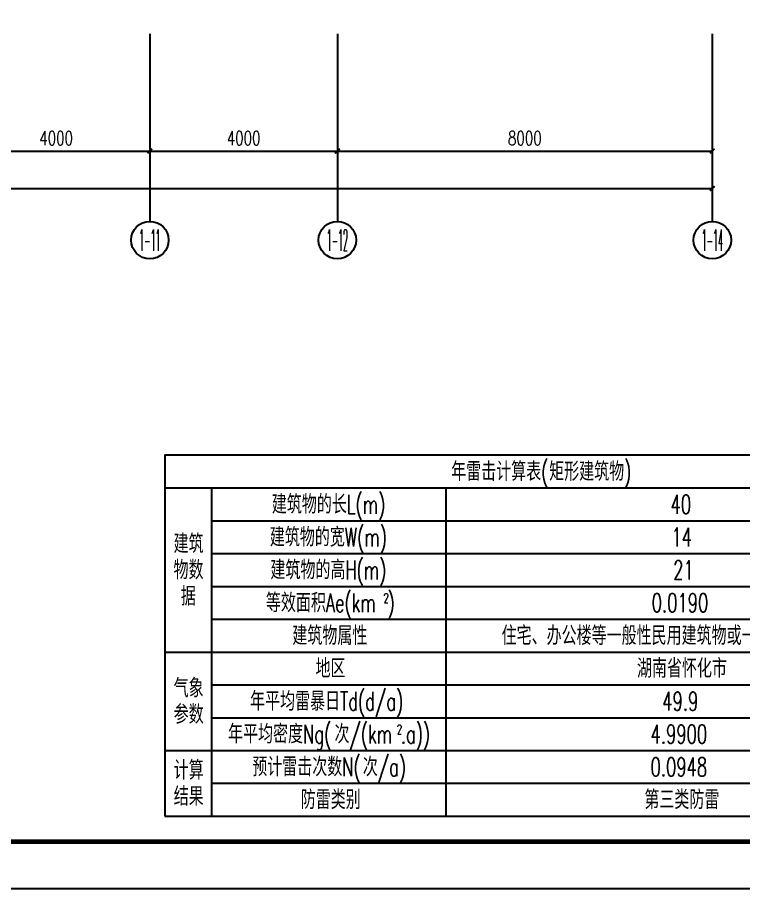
# Model space of a CAD drawing. Extents: x -6243262 to 3079315, y -2914302 to 172723.
# Drawn here: x -5517708 to -5502214, y -799772 to -781190 of the extents above; entities that cross this region are included whole.
import ezdxf
from ezdxf.enums import TextEntityAlignment as Align

# ---------------------------------------------------------------- set-up
doc = ezdxf.new("R2010")
doc.units = 0
doc.header["$LTSCALE"] = 1000
for name, color, linetype in [('AXIS', 3, 'Continuous'), ('AXIS_TEXT', 7, 'Continuous'), ('PUB_TITLE', 4, 'Continuous'), ('TEL_TAB', 7, 'Continuous')]:
    doc.layers.add(name, color=color, linetype=linetype)
doc.styles.add('_TCH_AXIS', font='COMPLEX', dxfattribs={"bigfont": 'GBCBIG'})
doc.styles.add('_TCH_DIM_T3', font='SIMPLEX', dxfattribs={"width": 0.705882, "bigfont": 'GBCBIG'})
doc.styles.add('_TEL_DIM', font='SIMPLEX', dxfattribs={"width": 0.8, "height": 3.5, "bigfont": 'HZTXT'})
doc.styles.add('COMPLEX', font='COMPLEX')
doc.dimstyles.new('_TCH_ARCH&&100', dxfattribs={"dimtxt": 297.5, "dimasz": 100, "dimexe": 250, "dimexo": 300, "dimgap": 126.25, "dimtad": 1, "dimdec": 0, "dimzin": 0, "dimdsep": 46, "dimtxsty": '_TCH_DIM_T3', "dimblk": 'ARCHTICK', "dimcen": 0.09, "dimclrt": 7, "dimazin": 2, "dimtfac": 1, "dimtdec": 0, "dimtix": 1, "dimtmove": 2, "dimatfit": 3, "dimfxl": 0, "dimtolj": 1, "dimtzin": 0, "dimarcsym": 0})

# ---------------------------------------------------------------- blocks, each defined once
blk = doc.blocks.new('_ArchTick')
at = {"color": 0, "linetype": 'ByBlock', "const_width": 0.4}
blk.add_lwpolyline([(-0.5, -0.5), (0.5, 0.5)], dxfattribs=at)
blk = doc.blocks.new('*D221')
at = {"layer": 'AXIS', "color": 0, "lineweight": -2, "transparency": 16777216}
for p, q in [((1594695, -788352), (1594695, -791602)), ((1634695, -788352), (1634695, -791602)), ((1594695, -791352), (1634695, -791352))]:
    blk.add_line(p, q, dxfattribs=at)
at = {"layer": 'Defpoints', "color": 0, "transparency": 16777216}
for p in [(1594695, -788052), (1634695, -788052), (1634695, -791352)]:
    blk.add_point(p, dxfattribs=at)
at = {"layer": 'AXIS', "color": 0, "lineweight": -2, "transparency": 16777216, "xscale": 100, "yscale": 100, "zscale": 100, "rotation": 180}
blk.add_blockref('_ArchTick', (1594695, -791352), dxfattribs=at)
at = {"layer": 'AXIS', "color": 0, "lineweight": -2, "transparency": 16777216, "xscale": 100, "yscale": 100, "zscale": 100}
blk.add_blockref('_ArchTick', (1634695, -791352), dxfattribs=at)
at = {"layer": 'AXIS', "color": 7, "transparency": 16777216, "insert": (1614695, -791077), "char_height": 297.5, "attachment_point": 5, "style": '_TCH_DIM_T3'}
blk.add_mtext('\\A1;40000', dxfattribs=at)
blk = doc.blocks.new('*D222')
at = {"layer": 'AXIS', "color": 0, "lineweight": -2, "transparency": 16777216}
for p, q in [((1626695, -788352), (1626695, -790802)), ((1634695, -788352), (1634695, -790802)), ((1626695, -790552), (1634695, -790552))]:
    blk.add_line(p, q, dxfattribs=at)
at = {"layer": 'Defpoints', "color": 0, "transparency": 16777216}
for p in [(1626695, -788052), (1634695, -788052), (1634695, -790552)]:
    blk.add_point(p, dxfattribs=at)
at = {"layer": 'AXIS', "color": 0, "lineweight": -2, "transparency": 16777216, "xscale": 100, "yscale": 100, "zscale": 100, "rotation": 180}
blk.add_blockref('_ArchTick', (1626695, -790552), dxfattribs=at)
at = {"layer": 'AXIS', "color": 0, "lineweight": -2, "transparency": 16777216, "xscale": 100, "yscale": 100, "zscale": 100}
blk.add_blockref('_ArchTick', (1634695, -790552), dxfattribs=at)
at = {"layer": 'AXIS', "color": 7, "transparency": 16777216, "insert": (1630695, -790277), "char_height": 297.5, "attachment_point": 5, "style": '_TCH_DIM_T3'}
blk.add_mtext('\\A1;8000', dxfattribs=at)
blk = doc.blocks.new('*D223')
at = {"layer": 'AXIS', "color": 0, "lineweight": -2, "transparency": 16777216}
for p, q in [((1622695, -788352), (1622695, -790802)), ((1626695, -788352), (1626695, -790802)), ((1622695, -790552), (1626695, -790552))]:
    blk.add_line(p, q, dxfattribs=at)
at = {"layer": 'Defpoints', "color": 0, "transparency": 16777216}
for p in [(1622695, -788052), (1626695, -788052), (1626695, -790552)]:
    blk.add_point(p, dxfattribs=at)
at = {"layer": 'AXIS', "color": 0, "lineweight": -2, "transparency": 16777216, "xscale": 100, "yscale": 100, "zscale": 100, "rotation": 180}
blk.add_blockref('_ArchTick', (1622695, -790552), dxfattribs=at)
at = {"layer": 'AXIS', "color": 0, "lineweight": -2, "transparency": 16777216, "xscale": 100, "yscale": 100, "zscale": 100}
blk.add_blockref('_ArchTick', (1626695, -790552), dxfattribs=at)
at = {"layer": 'AXIS', "color": 7, "transparency": 16777216, "insert": (1624695, -790277), "char_height": 297.5, "attachment_point": 5, "style": '_TCH_DIM_T3'}
blk.add_mtext('\\A1;4000', dxfattribs=at)
blk = doc.blocks.new('*D224')
at = {"layer": 'AXIS', "color": 0, "lineweight": -2, "transparency": 16777216}
for p, q in [((1618695, -788352), (1618695, -790802)), ((1622695, -788352), (1622695, -790802)), ((1618695, -790552), (1622695, -790552))]:
    blk.add_line(p, q, dxfattribs=at)
at = {"layer": 'Defpoints', "color": 0, "transparency": 16777216}
for p in [(1618695, -788052), (1622695, -788052), (1622695, -790552)]:
    blk.add_point(p, dxfattribs=at)
at = {"layer": 'AXIS', "color": 0, "lineweight": -2, "transparency": 16777216, "xscale": 100, "yscale": 100, "zscale": 100, "rotation": 180}
blk.add_blockref('_ArchTick', (1618695, -790552), dxfattribs=at)
at = {"layer": 'AXIS', "color": 0, "lineweight": -2, "transparency": 16777216, "xscale": 100, "yscale": 100, "zscale": 100}
blk.add_blockref('_ArchTick', (1622695, -790552), dxfattribs=at)
at = {"layer": 'AXIS', "color": 7, "transparency": 16777216, "insert": (1620695, -790277), "char_height": 297.5, "attachment_point": 5, "style": '_TCH_DIM_T3'}
blk.add_mtext('\\A1;4000', dxfattribs=at)
blk = doc.blocks.new('_AXISO')
at = {"color": 0}
blk.add_circle((0, 0), 0.5, dxfattribs=at)
at = {"layer": 'AXIS_TEXT', "color": 0, "style": 'COMPLEX', "width": 1.041667}
blk.add_attdef('A', text='', height=0.56, dxfattribs=at).set_placement((-0.25, -0.28), (0.25, -0.28), align=Align.FIT)
blk = doc.blocks.new('66')
at = {"layer": 'AXIS', "color": 8}
for p, q in [((1622695.1, -788052.2), (1622695.1, -792052.2)), ((1626695.1, -788052.2), (1626695.1, -792052.2)), ((1634695.1, -788052.2), (1634695.1, -792052.2))]:
    blk.add_line(p, q, dxfattribs=at)
ref = blk.add_blockref('_AXISO', (1622695.1, -792452.2), dxfattribs=dict(at, xscale=800, yscale=800, zscale=800))
ref.add_attrib('A', '1-11', dxfattribs={"layer": 'AXIS_TEXT', "color": 8, "height": 452.55, "style": '_TCH_AXIS', "width": 0.323077}).set_placement((1622468.8, -792678.5), (1622921.4, -792678.5), align=Align.FIT)
ref = blk.add_blockref('_AXISO', (1626695.1, -792452.2), dxfattribs=dict(at, xscale=800, yscale=800, zscale=800))
ref.add_attrib('A', '1-12', dxfattribs={"layer": 'AXIS_TEXT', "color": 8, "height": 452.55, "style": '_TCH_AXIS', "width": 0.3}).set_placement((1626468.8, -792678.5), (1626921.4, -792678.5), align=Align.FIT)
ref = blk.add_blockref('_AXISO', (1634695.1, -792452.2), dxfattribs=dict(at, xscale=800, yscale=800, zscale=800))
ref.add_attrib('A', '1-14', dxfattribs={"layer": 'AXIS_TEXT', "color": 8, "height": 452.55, "style": '_TCH_AXIS', "width": 0.291667}).set_placement((1634468.8, -792678.5), (1634921.4, -792678.5), align=Align.FIT)
for p1, p2, distance, picture, middle in [((1594695.1, -788052.2), (1634695.1, -788052.2), -3300, '*D221', (1614695.1, -791077.2)), ((1618695.1, -788052.2), (1622695.1, -788052.2), -2500, '*D224', (1620695.1, -790277.2)), ((1622695.1, -788052.2), (1626695.1, -788052.2), -2500, '*D223', (1624695.1, -790277.2)), ((1626695.1, -788052.2), (1634695.1, -788052.2), -2500, '*D222', (1630695.1, -790277.2))]:
    dim = blk.add_aligned_dim(p1=p1, p2=p2, distance=distance, dimstyle='_TCH_ARCH&&100', dxfattribs=at)
    dim.commit()
    dim.dimension.update_dxf_attribs({"geometry": picture, "text_midpoint": middle})

msp = doc.modelspace()

# ---------------------------------------------------------------- linework, layer by layer
at = {"layer": 'PUB_TITLE'}
msp.add_lwpolyline([(-5550413.8, -799772.5), (-5491013.8, -799772.5), (-5491013.8, -757772.5), (-5550413.8, -757772.5)], close=True, dxfattribs=at)
at = {"layer": 'PUB_TITLE', "const_width": 100}
msp.add_lwpolyline([(-5548913.8, -798772.5), (-5492013.8, -798772.5), (-5492013.8, -758772.5), (-5548913.8, -758772.5)], close=True, dxfattribs=at)
at = {"layer": 'TEL_TAB'}
msp.add_lwpolyline([(-5514564.5, -798226.9), (-5498564.5, -798226.9), (-5498564.5, -790526.9), (-5514564.5, -790526.9)], close=True, dxfattribs=at)
for points in [[(-5514564.5, -791226.9), (-5498564.5, -791226.9)], [(-5513564.5, -791226.9), (-5513564.5, -798226.9)], [(-5508564.5, -791226.9), (-5508564.5, -798226.9)], [(-5513564.5, -791926.9), (-5498564.5, -791926.9)], [(-5513564.5, -792626.9), (-5498564.5, -792626.9)], [(-5513564.5, -793326.9), (-5498564.5, -793326.9)], [(-5513564.5, -794026.9), (-5498564.5, -794026.9)], [(-5514564.5, -794726.9), (-5498564.5, -794726.9)], [(-5513564.5, -795426.9), (-5498564.5, -795426.9)], [(-5513564.5, -796126.9), (-5498564.5, -796126.9)], [(-5514564.5, -796826.9), (-5498564.5, -796826.9)], [(-5513564.5, -797526.9), (-5498564.5, -797526.9)]]:
    msp.add_lwpolyline(points, dxfattribs=at)

# ---------------------------------------------------------------- block references
msp.add_blockref('66', (-7137576.4, 6512.4))

# ---------------------------------------------------------------- texts
at = {"layer": 'TEL_TAB', "style": '_TEL_DIM'}
for s, height, width, p in [('年雷击计算表', 400, 0.8, (-5508452.5, -791076.9)), ('(', 400, 0.64, (-5506532.5, -791076.9)), ('矩形建筑物', 400, 0.8, (-5506361.9, -791076.9)), (')', 400, 0.64, (-5504761.9, -791076.9)), ('建筑物的长', 400, 0.8, (-5512279, -791776.9)), ('L(m)', 400, 0.64, (-5510679, -791776.9)), ('40', 400, 0.64, (-5503771.8, -791776.9)), ('建筑', 400, 0.8, (-5514376, -792616.9)), ('建筑物的宽', 400, 0.8, (-5512321.7, -792476.9)), ('W(m)', 400, 0.64, (-5510721.7, -792476.9)), ('14', 400, 0.64, (-5503753.5, -792476.9)), ('物数', 400, 0.8, (-5514376, -793176.9)), ('建筑物的高', 400, 0.8, (-5512309.5, -793176.9)), ('H(m)', 400, 0.64, (-5510709.5, -793176.9)), ('21', 400, 0.64, (-5503716.9, -793176.9)), ('据', 400, 0.8, (-5514220.2, -793736.9)), ('等效面积', 400, 0.8, (-5512405.5, -793876.9)), ('Ae(km', 400, 0.64, (-5511125.5, -793876.9)), ('2', 200, 0.64, (-5509894.2, -793676.9)), (')', 400, 0.64, (-5509808.9, -793876.9)), ('0.0190', 400, 0.64, (-5504174, -793876.9)), ('建筑物属性', 400, 0.8, (-5511841.8, -794576.9)), ('住宅、办公楼等一般性民用建筑物或一般性工业建筑物', 400, 0.8, (-5507376.8, -794576.9)), ('地区', 400, 0.8, (-5511346.7, -795276.9)), ('湖南省怀化市', 400, 0.8, (-5504489.2, -795276.9)), ('气象', 400, 0.8, (-5514373.8, -795696.9)), ('Td(d/a)', 400, 0.64, (-5510823.8, -795976.9)), ('年平均雷暴日', 400, 0.8, (-5512743.8, -795976.9)), ('49.9', 400, 0.64, (-5503948.5, -795976.9)), ('参数', 400, 0.8, (-5514373.8, -796256.9)), ('年平均密度', 400, 0.8, (-5513213.1, -796676.9)), ('Ng(', 400, 0.64, (-5511613.1, -796676.9)), ('次', 400, 0.8, (-5510942.6, -796676.9)), ('/(km', 400, 0.64, (-5510622.6, -796676.9)), ('.a))', 400, 0.64, (-5509525.5, -796676.9)), ('2', 200, 0.64, (-5509610.8, -796476.9)), ('4.9900', 400, 0.64, (-5504198.4, -796676.9)), ('计算', 400, 0.8, (-5514373.2, -797446.9)), ('预计雷击次数', 400, 0.8, (-5512696.5, -797376.9)), ('N(', 400, 0.64, (-5510776.5, -797376.9)), ('次', 400, 0.8, (-5510337.7, -797376.9)), ('/a)', 400, 0.64, (-5510017.7, -797376.9)), ('0.0948', 400, 0.64, (-5504198.4, -797376.9)), ('结果', 400, 0.8, (-5514373.2, -798006.9)), ('防雷类别', 400, 0.8, (-5511662.9, -798076.9)), ('第三类防雷', 400, 0.8, (-5504330.5, -798076.9))]:
    msp.add_text(s, height=height, dxfattribs=dict(at, width=width)).set_placement(p)

doc.saveas('drawing.dxf')
